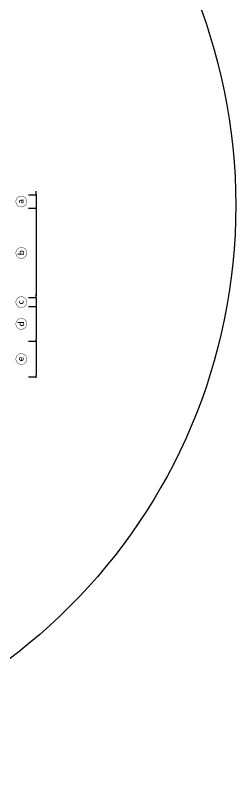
# Model space of a CAD drawing. Header units: millimetres. Extents: x -69382 to 174843, y -46375 to 101648.
# Drawn here: x -6055 to -3588, y -28069 to -19597 of the extents above; entities that cross this region are included whole.
import ezdxf

# ---------------------------------------------------------------- set-up
doc = ezdxf.new("R2010")
doc.units = ezdxf.units.MM
doc.header["$LTSCALE"] = 1000
doc.layers.add('-길작업', color=255, linetype='Continuous')
doc.layers.add('DIM1', color=1, linetype='Continuous')
doc.styles.add('WGTXT', font='DotumChe.ttf')
doc.dimstyles.new('DIM-01', dxfattribs={"dimscale": 100, "dimtxt": 3, "dimasz": 0.6, "dimexe": 0, "dimexo": 0, "dimgap": 1, "dimtad": 1, "dimdec": 0, "dimrnd": 0.001, "dimzin": 1, "dimdsep": 46, "dimlunit": 6, "dimtxsty": 'WGTXT', "dimblk": 'DOT', "dimcen": 0, "dimclrd": 1, "dimclre": 1, "dimclrt": 3, "dimadec": 4, "dimazin": 0, "dimtfac": 1, "dimtdec": 0, "dimtix": 1, "dimtmove": 2, "dimatfit": 3, "dimldrblk": 'DOT', "dimfxl": 1.5, "dimlwd": -1, "dimarcsym": 0})

# ---------------------------------------------------------------- blocks, each defined once
blk = doc.blocks.new('_Dot')
at = {"layer": 'DIM1'}
blk.add_line((0, 0), (-1, 0), dxfattribs=at)
at = {"layer": 'DIM1', "const_width": 0.5}
blk.add_lwpolyline([(-0.25, 0, 1), (0.25, 0, 1)], format="xyb", close=True, dxfattribs=at)
blk = doc.blocks.new('*D459')
at = {"color": 1, "transparency": 16777216}
for p, q in [((-5821.9, -21585.3), (-5821.9, -21565.3)), ((-5821.9, -21605.3), (-5821.9, -21755.3)), ((-5821.9, -21775.3), (-5821.9, -21795.3))]:
    blk.add_line(p, q, dxfattribs=at)
at = {"color": 1, "linetype": 'ByBlock', "lineweight": -2, "transparency": 16777216}
for p, q in [((-5905, -21605.3), (-5821.9, -21605.3)), ((-5905, -21755.3), (-5821.9, -21755.3))]:
    blk.add_line(p, q, dxfattribs=at)
at = {"layer": 'Defpoints', "color": 0, "linetype": 'ByBlock', "transparency": 16777216}
for p in [(-5955, -21605.3), (-5955, -21755.3), (-5821.9, -21755.3)]:
    blk.add_point(p, dxfattribs=at)
at = {"color": 1, "linetype": 'ByBlock', "transparency": 16777216, "xscale": 20, "yscale": 20, "zscale": 20}
for p, rotation in [((-5821.9, -21605.3), 270), ((-5821.9, -21755.3), 90)]:
    blk.add_blockref('_Dot', p, dxfattribs=dict(at, rotation=rotation))
at = {"color": 3, "linetype": 'ByBlock', "transparency": 16777216, "insert": (-5979, -21680.3), "char_height": 100, "attachment_point": 5, "rotation": 90, "style": 'WGTXT'}
blk.add_mtext('ⓐ', dxfattribs=at)
blk = doc.blocks.new('*D460')
at = {"color": 1, "linetype": 'ByBlock', "lineweight": -2, "transparency": 16777216}
for p, q in [((-5905, -21755.3), (-5821.9, -21755.3)), ((-5905, -22755.3), (-5821.9, -22755.3))]:
    blk.add_line(p, q, dxfattribs=at)
at = {"color": 1, "transparency": 16777216}
blk.add_line((-5821.9, -21775.3), (-5821.9, -22735.3), dxfattribs=at)
at = {"layer": 'Defpoints', "color": 0, "linetype": 'ByBlock', "transparency": 16777216}
for p in [(-5955, -21755.3), (-5955, -22755.3), (-5821.9, -22755.3)]:
    blk.add_point(p, dxfattribs=at)
at = {"color": 1, "linetype": 'ByBlock', "transparency": 16777216, "xscale": 20, "yscale": 20, "zscale": 20}
for p, rotation in [((-5821.9, -21755.3), 90), ((-5821.9, -22755.3), 270)]:
    blk.add_blockref('_Dot', p, dxfattribs=dict(at, rotation=rotation))
at = {"color": 3, "linetype": 'ByBlock', "transparency": 16777216, "insert": (-5979, -22255.3), "char_height": 100, "attachment_point": 5, "rotation": 90, "style": 'WGTXT'}
blk.add_mtext('ⓑ', dxfattribs=at)
blk = doc.blocks.new('*D461')
at = {"color": 1, "linetype": 'ByBlock', "lineweight": -2, "transparency": 16777216}
for p, q in [((-5905, -22755.3), (-5821.9, -22755.3)), ((-5905, -22855.3), (-5821.9, -22855.3))]:
    blk.add_line(p, q, dxfattribs=at)
at = {"color": 1, "transparency": 16777216}
for p, q in [((-5821.9, -22735.3), (-5821.9, -22715.3)), ((-5821.9, -22755.3), (-5821.9, -22855.3)), ((-5821.9, -22875.3), (-5821.9, -22895.3))]:
    blk.add_line(p, q, dxfattribs=at)
at = {"layer": 'Defpoints', "color": 0, "linetype": 'ByBlock', "transparency": 16777216}
for p in [(-5955, -22755.3), (-5955, -22855.3), (-5821.9, -22855.3)]:
    blk.add_point(p, dxfattribs=at)
at = {"color": 1, "linetype": 'ByBlock', "transparency": 16777216, "xscale": 20, "yscale": 20, "zscale": 20}
for p, rotation in [((-5821.9, -22755.3), 270), ((-5821.9, -22855.3), 90)]:
    blk.add_blockref('_Dot', p, dxfattribs=dict(at, rotation=rotation))
at = {"color": 3, "linetype": 'ByBlock', "transparency": 16777216, "insert": (-5979, -22805.3), "char_height": 100, "attachment_point": 5, "rotation": 90, "style": 'WGTXT'}
blk.add_mtext('ⓒ', dxfattribs=at)
blk = doc.blocks.new('*D462')
at = {"color": 1, "linetype": 'ByBlock', "lineweight": -2, "transparency": 16777216}
for p, q in [((-5905, -22855.3), (-5821.9, -22855.3)), ((-5905, -23242.3), (-5821.9, -23242.3))]:
    blk.add_line(p, q, dxfattribs=at)
at = {"color": 1, "transparency": 16777216}
blk.add_line((-5821.9, -22875.3), (-5821.9, -23222.3), dxfattribs=at)
at = {"layer": 'Defpoints', "color": 0, "linetype": 'ByBlock', "transparency": 16777216}
for p in [(-5955, -22855.3), (-5955, -23242.3), (-5821.9, -23242.3)]:
    blk.add_point(p, dxfattribs=at)
at = {"color": 1, "linetype": 'ByBlock', "transparency": 16777216, "xscale": 20, "yscale": 20, "zscale": 20}
for p, rotation in [((-5821.9, -22855.3), 90), ((-5821.9, -23242.3), 270)]:
    blk.add_blockref('_Dot', p, dxfattribs=dict(at, rotation=rotation))
at = {"color": 3, "linetype": 'ByBlock', "transparency": 16777216, "insert": (-5979, -23048.8), "char_height": 100, "attachment_point": 5, "rotation": 90, "style": 'WGTXT'}
blk.add_mtext('ⓓ', dxfattribs=at)
blk = doc.blocks.new('*D463')
at = {"color": 1, "linetype": 'ByBlock', "lineweight": -2, "transparency": 16777216}
for p, q in [((-5905, -23242.3), (-5821.9, -23242.3)), ((-5905, -23642.3), (-5821.9, -23642.3))]:
    blk.add_line(p, q, dxfattribs=at)
at = {"color": 1, "transparency": 16777216}
blk.add_line((-5821.9, -23262.3), (-5821.9, -23622.3), dxfattribs=at)
at = {"layer": 'Defpoints', "color": 0, "linetype": 'ByBlock', "transparency": 16777216}
for p in [(-5955, -23242.3), (-5955, -23642.3), (-5821.9, -23642.3)]:
    blk.add_point(p, dxfattribs=at)
at = {"color": 1, "linetype": 'ByBlock', "transparency": 16777216, "xscale": 20, "yscale": 20, "zscale": 20}
for p, rotation in [((-5821.9, -23242.3), 90), ((-5821.9, -23642.3), 270)]:
    blk.add_blockref('_Dot', p, dxfattribs=dict(at, rotation=rotation))
at = {"color": 3, "linetype": 'ByBlock', "transparency": 16777216, "insert": (-5979, -23442.3), "char_height": 100, "attachment_point": 5, "rotation": 90, "style": 'WGTXT'}
blk.add_mtext('ⓔ', dxfattribs=at)

msp = doc.modelspace()

# ---------------------------------------------------------------- linework, layer by layer
at = {"layer": '-길작업', "color": 3}
msp.add_circle((-9933.4862, -21723.1849), 6345.4156, dxfattribs=at)

# ---------------------------------------------------------------- dimensions: what is measured, and where the dimension line sits
at = {"linetype": 'ByBlock'}
for base, p1, p2, text, picture, middle in [((-5821.9102, -21755.2502), (-5955.0084, -21605.2502), (-5955.0084, -21755.2502), 'ⓐ', '*D459', (-5978.9675, -21680.2502)), ((-5821.9102, -22755.2502), (-5955.0084, -21755.2502), (-5955.0084, -22755.2502), 'ⓑ', '*D460', (-5978.9675, -22255.2502)), ((-5821.9102, -22855.2502), (-5955.0084, -22755.2502), (-5955.0084, -22855.2502), 'ⓒ', '*D461', (-5978.9675, -22805.2502)), ((-5821.9102, -23242.2502), (-5955.0084, -22855.2502), (-5955.0084, -23242.2502), 'ⓓ', '*D462', (-5978.9675, -23048.7502)), ((-5821.9102, -23642.2502), (-5955.0084, -23242.2502), (-5955.0084, -23642.2502), 'ⓔ', '*D463', (-5978.9675, -23442.2502))]:
    dim = msp.add_linear_dim(base=base, p1=p1, p2=p2, angle=90, text=text, dimstyle='DIM-01', override={"dimtxt": 1, "dimasz": 0.2, "dimexo": 0.5, "dimfxl": 1.25}, dxfattribs=at)
    dim.commit()
    dim.dimension.update_dxf_attribs({"geometry": picture, "text_midpoint": middle})

doc.saveas('drawing.dxf')
